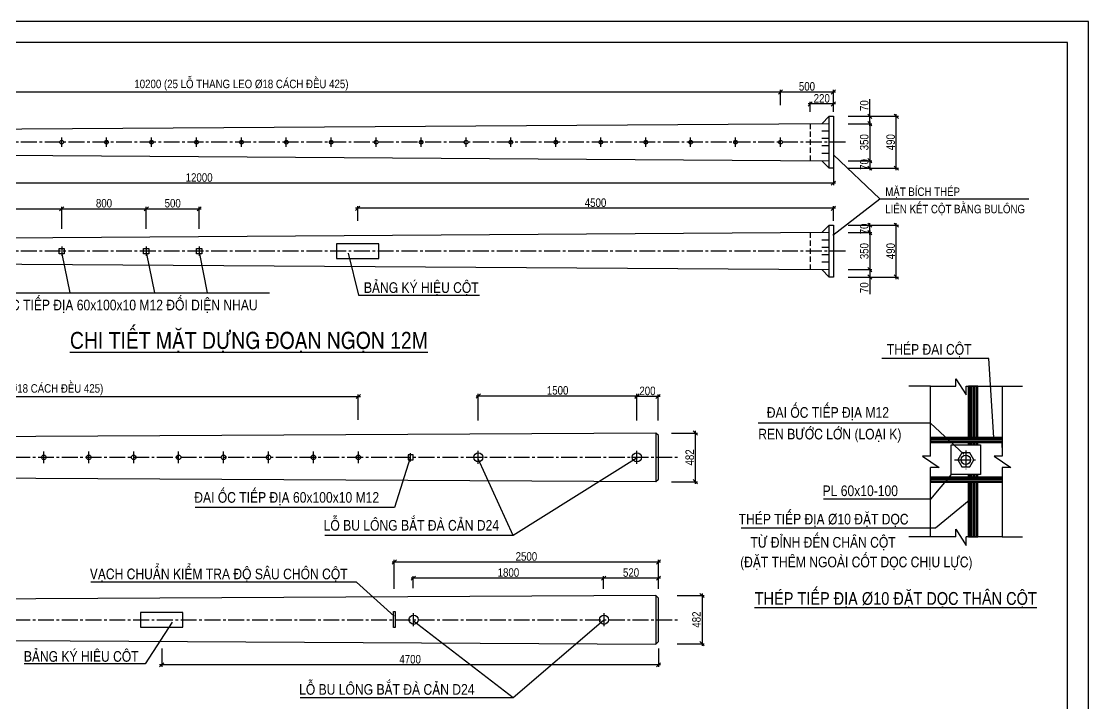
# Model space of a CAD drawing. Extents: x -1130 to -720, y 1104 to 1433.
# Drawn here: x -972.8 to -720.4, y 1271.6 to 1432.9 of the extents above; entities that cross this region are included whole.
import ezdxf

# ---------------------------------------------------------------- set-up
doc = ezdxf.new("R2010")
doc.units = 0
doc.header["$LTSCALE"] = 5
doc.header["$MEASUREMENT"] = 0
doc.linetypes.add('CENTER2', pattern=[1.125, 0.75, -0.125, 0.125, -0.125])
doc.linetypes.add('HIDDEN', pattern=[0.375, 0.25, -0.125])
doc.layers.get('0').update_dxf_attribs({"linetype": 'CONTINUOUS'})
doc.layers.get('DEFPOINTS').update_dxf_attribs({"linetype": 'CONTINUOUS'})
for name, color, linetype in [('LAYER10A', 4, 'CONTINUOUS'), ('LAYER2', 7, 'CONTINUOUS'), ('LAYER40', 1, 'CONTINUOUS')]:
    doc.layers.add(name, color=color, linetype=linetype)
doc.styles.add('STYLE3', font='VHELVCN_0.TTF', dxfattribs={"height": 2})
doc.dimstyles.new('TL50', dxfattribs={"dimtxt": 2, "dimasz": 1, "dimexe": 0.5, "dimexo": 1, "dimgap": 0.3, "dimtad": 1, "dimdec": 0, "dimlfac": 40, "dimzin": 0, "dimdsep": 46, "dimtxsty": 'STYLE3', "dimblk1": 'OBLIQUE', "dimblk2": 'OBLIQUE', "dimsah": 1, "dimcen": 0, "dimdle": 0.5, "dimclrd": 6, "dimclre": 6, "dimadec": 0, "dimazin": 0, "dimtfac": 1, "dimtdec": 4, "dimtofl": 0, "dimtmove": 0, "dimatfit": 3, "dimldrblk": 'OBLIQUE', "dimfxl": 1, "dimtolj": 1, "dimtzin": 0, "dimarcsym": 0})
pattern_1 = [(90, (-1082.31785, 1092.22923), (-0.35, 8e-17), [])]

# ---------------------------------------------------------------- blocks, each defined once
blk = doc.blocks.new('_OBLIQUE')
at = {"color": 0, "linetype": 'ByBlock'}
blk.add_line((-0.5, -0.5), (0.5, 0.5), dxfattribs=at)
blk = doc.blocks.new('*D35')
at = {"layer": 'DEFPOINTS', "color": 0}
for p in [(-1048.26, 1416.2), (-1048.26, 1412.07), (-793.26, 1412.07)]:
    blk.add_point(p, dxfattribs=at)
at = {"layer": 'LAYER10A', "color": 6, "lineweight": -2}
for p, q in [((-792.76, 1416.2), (-1048.76, 1416.2)), ((-1048.26, 1413.07), (-1048.26, 1416.7)), ((-793.26, 1413.07), (-793.26, 1416.7))]:
    blk.add_line(p, q, dxfattribs=at)
at = {"layer": 'LAYER10A', "color": 6, "lineweight": -2, "rotation": 180}
blk.add_blockref('_OBLIQUE', (-1048.26, 1416.2), dxfattribs=at)
at = {"layer": 'LAYER10A', "color": 6, "lineweight": -2}
blk.add_blockref('_OBLIQUE', (-793.26, 1416.2), dxfattribs=at)
at = {"layer": 'LAYER10A', "color": 0, "insert": (-920.76, 1417.81), "char_height": 2, "attachment_point": 5, "style": 'STYLE3'}
blk.add_mtext('\\A1;10200 (25 LOÃ THANG LEO þ18 CAÙCH ÑEÀU 425)', dxfattribs=at)
blk = doc.blocks.new('*D42')
at = {"layer": 'DEFPOINTS', "color": 0}
for p in [(-893.26, 1388.7), (-893.26, 1384.7), (-780.76, 1384.7)]:
    blk.add_point(p, dxfattribs=at)
at = {"layer": 'LAYER10A', "color": 6, "lineweight": -2}
for p, q in [((-780.26, 1388.7), (-893.76, 1388.7)), ((-893.26, 1385.7), (-893.26, 1389.2)), ((-780.76, 1385.7), (-780.76, 1389.2))]:
    blk.add_line(p, q, dxfattribs=at)
at = {"layer": 'LAYER10A', "color": 6, "lineweight": -2, "rotation": 180}
blk.add_blockref('_OBLIQUE', (-893.26, 1388.7), dxfattribs=at)
at = {"layer": 'LAYER10A', "color": 6, "lineweight": -2}
blk.add_blockref('_OBLIQUE', (-780.76, 1388.7), dxfattribs=at)
at = {"layer": 'LAYER10A', "color": 0, "insert": (-837.01, 1390.02), "char_height": 2, "attachment_point": 5, "style": 'STYLE3'}
blk.add_mtext('\\A1;4500', dxfattribs=at)
blk = doc.blocks.new('*D43')
at = {"layer": 'DEFPOINTS', "color": 0}
for p in [(-793.26, 1416.2), (-793.26, 1412.2), (-780.76, 1412.2)]:
    blk.add_point(p, dxfattribs=at)
at = {"layer": 'LAYER10A', "color": 6, "lineweight": -2}
for p, q in [((-780.26, 1416.2), (-793.76, 1416.2)), ((-793.26, 1413.2), (-793.26, 1416.7)), ((-780.76, 1413.2), (-780.76, 1416.7))]:
    blk.add_line(p, q, dxfattribs=at)
at = {"layer": 'LAYER10A', "color": 6, "lineweight": -2, "rotation": 180}
blk.add_blockref('_OBLIQUE', (-793.26, 1416.2), dxfattribs=at)
at = {"layer": 'LAYER10A', "color": 6, "lineweight": -2}
blk.add_blockref('_OBLIQUE', (-780.76, 1416.2), dxfattribs=at)
at = {"layer": 'LAYER10A', "color": 0, "insert": (-787.01, 1417.52), "char_height": 2, "attachment_point": 5, "style": 'STYLE3'}
blk.add_mtext('\\A1;500', dxfattribs=at)
blk = doc.blocks.new('*D44')
at = {"layer": 'DEFPOINTS', "color": 0}
for p in [(-963.26, 1388.57), (-1018.26, 1382.82), (-963.26, 1382.82)]:
    blk.add_point(p, dxfattribs=at)
at = {"layer": 'LAYER10A', "color": 6, "lineweight": -2}
for p, q in [((-1018.76, 1388.57), (-962.76, 1388.57)), ((-1018.26, 1383.82), (-1018.26, 1389.07)), ((-963.26, 1383.82), (-963.26, 1389.07))]:
    blk.add_line(p, q, dxfattribs=at)
at = {"layer": 'LAYER10A', "color": 6, "lineweight": -2, "rotation": 180}
blk.add_blockref('_OBLIQUE', (-1018.26, 1388.57), dxfattribs=at)
at = {"layer": 'LAYER10A', "color": 6, "lineweight": -2}
blk.add_blockref('_OBLIQUE', (-963.26, 1388.57), dxfattribs=at)
at = {"layer": 'LAYER10A', "color": 0, "insert": (-990.76, 1389.89), "char_height": 2, "attachment_point": 5, "style": 'STYLE3'}
blk.add_mtext('\\A1;2200', dxfattribs=at)
blk = doc.blocks.new('*D45')
at = {"layer": 'DEFPOINTS', "color": 0}
for p in [(-930.76, 1388.57), (-943.26, 1382.82), (-930.76, 1382.82)]:
    blk.add_point(p, dxfattribs=at)
at = {"layer": 'LAYER10A', "color": 6, "lineweight": -2}
for p, q in [((-943.76, 1388.57), (-930.26, 1388.57)), ((-943.26, 1383.82), (-943.26, 1389.07)), ((-930.76, 1383.82), (-930.76, 1389.07))]:
    blk.add_line(p, q, dxfattribs=at)
at = {"layer": 'LAYER10A', "color": 6, "lineweight": -2, "rotation": 180}
blk.add_blockref('_OBLIQUE', (-943.26, 1388.57), dxfattribs=at)
at = {"layer": 'LAYER10A', "color": 6, "lineweight": -2}
blk.add_blockref('_OBLIQUE', (-930.76, 1388.57), dxfattribs=at)
at = {"layer": 'LAYER10A', "color": 0, "insert": (-937.01, 1389.89), "char_height": 2, "attachment_point": 5, "style": 'STYLE3'}
blk.add_mtext('\\A1;500', dxfattribs=at)
blk = doc.blocks.new('*D46')
at = {"layer": 'DEFPOINTS', "color": 0}
for p in [(-943.26, 1388.57), (-963.26, 1382.82), (-943.26, 1382.82)]:
    blk.add_point(p, dxfattribs=at)
at = {"layer": 'LAYER10A', "color": 6, "lineweight": -2}
for p, q in [((-963.76, 1388.57), (-942.76, 1388.57)), ((-963.26, 1383.82), (-963.26, 1389.07)), ((-943.26, 1383.82), (-943.26, 1389.07))]:
    blk.add_line(p, q, dxfattribs=at)
at = {"layer": 'LAYER10A', "color": 6, "lineweight": -2, "rotation": 180}
blk.add_blockref('_OBLIQUE', (-963.26, 1388.57), dxfattribs=at)
at = {"layer": 'LAYER10A', "color": 6, "lineweight": -2}
blk.add_blockref('_OBLIQUE', (-943.26, 1388.57), dxfattribs=at)
at = {"layer": 'LAYER10A', "color": 0, "insert": (-953.26, 1389.89), "char_height": 2, "attachment_point": 5, "style": 'STYLE3'}
blk.add_mtext('\\A1;800', dxfattribs=at)
blk = doc.blocks.new('*D47')
at = {"layer": 'DEFPOINTS', "color": 0}
for p in [(-778.26, 1399.95), (-778.26, 1398.2), (-772.14, 1398.2)]:
    blk.add_point(p, dxfattribs=at)
at = {"layer": 'LAYER10A', "color": 6, "lineweight": -2}
for p, q in [((-777.26, 1399.95), (-771.64, 1399.95)), ((-772.14, 1400.45), (-772.14, 1397.7)), ((-777.26, 1398.2), (-771.64, 1398.2))]:
    blk.add_line(p, q, dxfattribs=at)
for p, rotation in [((-772.14, 1399.95), 90), ((-772.14, 1398.2), 270)]:
    blk.add_blockref('_OBLIQUE', p, dxfattribs=dict(at, rotation=rotation))
at = {"layer": 'LAYER10A', "color": 0, "insert": (-773.46, 1399.07), "char_height": 2, "attachment_point": 5, "rotation": 90, "style": 'STYLE3'}
blk.add_mtext('\\A1;70', dxfattribs=at)
blk = doc.blocks.new('*D48')
at = {"layer": 'DEFPOINTS', "color": 0}
for p in [(-772.89, 1384.7), (-765.89, 1384.7), (-772.89, 1372.45)]:
    blk.add_point(p, dxfattribs=at)
at = {"layer": 'LAYER10A', "color": 6, "lineweight": -2}
for p, q in [((-771.89, 1384.7), (-765.39, 1384.7)), ((-765.89, 1371.95), (-765.89, 1385.2)), ((-771.89, 1372.45), (-765.39, 1372.45))]:
    blk.add_line(p, q, dxfattribs=at)
for p, rotation in [((-765.89, 1384.7), 90), ((-765.89, 1372.45), 270)]:
    blk.add_blockref('_OBLIQUE', p, dxfattribs=dict(at, rotation=rotation))
at = {"layer": 'LAYER10A', "color": 0, "insert": (-767.21, 1378.57), "char_height": 2, "attachment_point": 5, "rotation": 90, "style": 'STYLE3'}
blk.add_mtext('\\A1;490', dxfattribs=at)
blk = doc.blocks.new('*D49')
at = {"layer": 'DEFPOINTS', "color": 0}
for p in [(-778.26, 1374.2), (-778.26, 1372.45), (-772.14, 1372.45)]:
    blk.add_point(p, dxfattribs=at)
at = {"layer": 'LAYER10A', "color": 6, "lineweight": -2}
for p, q in [((-777.26, 1374.2), (-771.64, 1374.2)), ((-772.14, 1374.7), (-772.14, 1372.45)), ((-777.26, 1372.45), (-771.64, 1372.45)), ((-772.14, 1372.45), (-772.14, 1368.4))]:
    blk.add_line(p, q, dxfattribs=at)
for p, rotation in [((-772.14, 1374.2), 90), ((-772.14, 1372.45), 270)]:
    blk.add_blockref('_OBLIQUE', p, dxfattribs=dict(at, rotation=rotation))
at = {"layer": 'LAYER10A', "color": 0, "insert": (-773.46, 1369.92), "char_height": 2, "attachment_point": 5, "rotation": 90, "style": 'STYLE3'}
blk.add_mtext('\\A1;70', dxfattribs=at)
blk = doc.blocks.new('*D50')
at = {"layer": 'DEFPOINTS', "color": 0}
for p in [(-778.26, 1384.7), (-772.14, 1384.7), (-778.26, 1382.95)]:
    blk.add_point(p, dxfattribs=at)
at = {"layer": 'LAYER10A', "color": 6, "lineweight": -2}
for p, q in [((-777.26, 1384.7), (-771.64, 1384.7)), ((-772.14, 1382.45), (-772.14, 1385.2)), ((-777.26, 1382.95), (-771.64, 1382.95))]:
    blk.add_line(p, q, dxfattribs=at)
for p, rotation in [((-772.14, 1384.7), 90), ((-772.14, 1382.95), 270)]:
    blk.add_blockref('_OBLIQUE', p, dxfattribs=dict(at, rotation=rotation))
at = {"layer": 'LAYER10A', "color": 0, "insert": (-773.46, 1383.82), "char_height": 2, "attachment_point": 5, "rotation": 90, "style": 'STYLE3'}
blk.add_mtext('\\A1;70', dxfattribs=at)
blk = doc.blocks.new('*D51')
at = {"layer": 'DEFPOINTS', "color": 0}
for p in [(-778.26, 1382.95), (-778.26, 1374.2), (-772.14, 1374.2)]:
    blk.add_point(p, dxfattribs=at)
at = {"layer": 'LAYER10A', "color": 6, "lineweight": -2}
for p, q in [((-772.14, 1383.45), (-772.14, 1373.7)), ((-777.26, 1382.95), (-771.64, 1382.95)), ((-777.26, 1374.2), (-771.64, 1374.2))]:
    blk.add_line(p, q, dxfattribs=at)
for p, rotation in [((-772.14, 1382.95), 90), ((-772.14, 1374.2), 270)]:
    blk.add_blockref('_OBLIQUE', p, dxfattribs=dict(at, rotation=rotation))
at = {"layer": 'LAYER10A', "color": 0, "insert": (-773.46, 1378.57), "char_height": 2, "attachment_point": 5, "rotation": 90, "style": 'STYLE3'}
blk.add_mtext('\\A1;350', dxfattribs=at)
blk = doc.blocks.new('*D52')
at = {"layer": 'DEFPOINTS', "color": 0}
for p in [(-772.89, 1410.45), (-765.89, 1410.45), (-772.89, 1398.2)]:
    blk.add_point(p, dxfattribs=at)
at = {"layer": 'LAYER10A', "color": 6, "lineweight": -2}
for p, q in [((-771.89, 1410.45), (-765.39, 1410.45)), ((-765.89, 1397.7), (-765.89, 1410.95)), ((-771.89, 1398.2), (-765.39, 1398.2))]:
    blk.add_line(p, q, dxfattribs=at)
for p, rotation in [((-765.89, 1410.45), 90), ((-765.89, 1398.2), 270)]:
    blk.add_blockref('_OBLIQUE', p, dxfattribs=dict(at, rotation=rotation))
at = {"layer": 'LAYER10A', "color": 0, "insert": (-767.21, 1404.32), "char_height": 2, "attachment_point": 5, "rotation": 90, "style": 'STYLE3'}
blk.add_mtext('\\A1;490', dxfattribs=at)
blk = doc.blocks.new('*D53')
at = {"layer": 'DEFPOINTS', "color": 0}
for p in [(-778.26, 1410.45), (-778.26, 1408.7), (-772.14, 1410.45)]:
    blk.add_point(p, dxfattribs=at)
at = {"layer": 'LAYER10A', "color": 6, "lineweight": -2}
for p, q in [((-772.14, 1410.45), (-772.14, 1414.5)), ((-777.26, 1410.45), (-771.64, 1410.45)), ((-777.26, 1408.7), (-771.64, 1408.7)), ((-772.14, 1408.2), (-772.14, 1410.45))]:
    blk.add_line(p, q, dxfattribs=at)
for p, rotation in [((-772.14, 1410.45), 90), ((-772.14, 1408.7), 270)]:
    blk.add_blockref('_OBLIQUE', p, dxfattribs=dict(at, rotation=rotation))
at = {"layer": 'LAYER10A', "color": 0, "insert": (-773.46, 1412.97), "char_height": 2, "attachment_point": 5, "rotation": 90, "style": 'STYLE3'}
blk.add_mtext('\\A1;70', dxfattribs=at)
blk = doc.blocks.new('*D54')
at = {"layer": 'DEFPOINTS', "color": 0}
for p in [(-778.26, 1408.7), (-778.26, 1399.95), (-772.14, 1399.95)]:
    blk.add_point(p, dxfattribs=at)
at = {"layer": 'LAYER10A', "color": 6, "lineweight": -2}
for p, q in [((-777.26, 1408.7), (-771.64, 1408.7)), ((-772.14, 1409.2), (-772.14, 1399.45)), ((-777.26, 1399.95), (-771.64, 1399.95))]:
    blk.add_line(p, q, dxfattribs=at)
for p, rotation in [((-772.14, 1408.7), 90), ((-772.14, 1399.95), 270)]:
    blk.add_blockref('_OBLIQUE', p, dxfattribs=dict(at, rotation=rotation))
at = {"layer": 'LAYER10A', "color": 0, "insert": (-773.46, 1404.32), "char_height": 2, "attachment_point": 5, "rotation": 90, "style": 'STYLE3'}
blk.add_mtext('\\A1;350', dxfattribs=at)
blk = doc.blocks.new('*D55')
at = {"layer": 'DEFPOINTS', "color": 0}
for p in [(-786.26, 1413.37), (-786.26, 1410.5), (-780.76, 1410.5)]:
    blk.add_point(p, dxfattribs=at)
at = {"layer": 'LAYER10A', "color": 6, "lineweight": -2}
for p, q in [((-786.26, 1411.5), (-786.26, 1413.87)), ((-780.76, 1411.5), (-780.76, 1413.87)), ((-780.26, 1413.37), (-786.76, 1413.37))]:
    blk.add_line(p, q, dxfattribs=at)
at = {"layer": 'LAYER10A', "color": 6, "lineweight": -2, "rotation": 180}
blk.add_blockref('_OBLIQUE', (-786.26, 1413.37), dxfattribs=at)
at = {"layer": 'LAYER10A', "color": 6, "lineweight": -2}
blk.add_blockref('_OBLIQUE', (-780.76, 1413.37), dxfattribs=at)
at = {"layer": 'LAYER10A', "color": 0, "insert": (-783.51, 1414.69), "char_height": 2, "attachment_point": 5, "style": 'STYLE3'}
blk.add_mtext('\\A1;220', dxfattribs=at)
blk = doc.blocks.new('*D56')
at = {"layer": 'DEFPOINTS', "color": 0}
for p in [(-1080.76, 1400.05), (-780.76, 1400.05), (-1080.76, 1394.65)]:
    blk.add_point(p, dxfattribs=at)
at = {"layer": 'LAYER10A', "color": 6, "lineweight": -2}
for p, q in [((-1080.76, 1399.05), (-1080.76, 1394.15)), ((-780.76, 1399.05), (-780.76, 1394.15)), ((-780.26, 1394.65), (-1081.26, 1394.65))]:
    blk.add_line(p, q, dxfattribs=at)
at = {"layer": 'LAYER10A', "color": 6, "lineweight": -2, "rotation": 180}
blk.add_blockref('_OBLIQUE', (-1080.76, 1394.65), dxfattribs=at)
at = {"layer": 'LAYER10A', "color": 6, "lineweight": -2}
blk.add_blockref('_OBLIQUE', (-780.76, 1394.65), dxfattribs=at)
at = {"layer": 'LAYER10A', "color": 0, "insert": (-930.76, 1395.97), "char_height": 2, "attachment_point": 5, "style": 'STYLE3'}
blk.add_mtext('\\A1;12000', dxfattribs=at)
blk = doc.blocks.new('*D15')
at = {"layer": 'DEFPOINTS', "color": 0}
for p in [(-893.11, 1344.19), (-1063.11, 1337.69), (-893.11, 1337.69)]:
    blk.add_point(p, dxfattribs=at)
at = {"layer": 'LAYER10A', "color": 6, "lineweight": -2}
for p, q in [((-1063.61, 1344.19), (-892.61, 1344.19)), ((-1063.11, 1338.69), (-1063.11, 1344.69)), ((-893.11, 1338.69), (-893.11, 1344.69))]:
    blk.add_line(p, q, dxfattribs=at)
at = {"layer": 'LAYER10A', "color": 6, "lineweight": -2, "rotation": 180}
blk.add_blockref('_OBLIQUE', (-1063.11, 1344.19), dxfattribs=at)
at = {"layer": 'LAYER10A', "color": 6, "lineweight": -2}
blk.add_blockref('_OBLIQUE', (-893.11, 1344.19), dxfattribs=at)
at = {"layer": 'LAYER10A', "color": 0, "insert": (-978.11, 1345.8), "char_height": 2, "attachment_point": 5, "style": 'STYLE3'}
blk.add_mtext('\\A1;6800 (16 LOÃ THANG LEO þ18 CAÙCH ÑEÀU 425)', dxfattribs=at)
blk = doc.blocks.new('*D16')
at = {"layer": 'DEFPOINTS', "color": 0}
for p in [(-827.23, 1344.19), (-827.23, 1337.56), (-822.23, 1337.56)]:
    blk.add_point(p, dxfattribs=at)
at = {"layer": 'LAYER10A', "color": 6, "lineweight": -2}
for p, q in [((-821.73, 1344.19), (-827.73, 1344.19)), ((-827.23, 1338.56), (-827.23, 1344.69)), ((-822.23, 1338.56), (-822.23, 1344.69))]:
    blk.add_line(p, q, dxfattribs=at)
at = {"layer": 'LAYER10A', "color": 6, "lineweight": -2, "rotation": 180}
blk.add_blockref('_OBLIQUE', (-827.23, 1344.19), dxfattribs=at)
at = {"layer": 'LAYER10A', "color": 6, "lineweight": -2}
blk.add_blockref('_OBLIQUE', (-822.23, 1344.19), dxfattribs=at)
at = {"layer": 'LAYER10A', "color": 0, "insert": (-824.73, 1345.51), "char_height": 2, "attachment_point": 5, "style": 'STYLE3'}
blk.add_mtext('\\A1;200', dxfattribs=at)
blk = doc.blocks.new('*D17')
at = {"layer": 'DEFPOINTS', "color": 0}
for p in [(-864.73, 1344.31), (-864.73, 1337.56), (-827.23, 1337.56)]:
    blk.add_point(p, dxfattribs=at)
at = {"layer": 'LAYER10A', "color": 6, "lineweight": -2}
for p, q in [((-826.73, 1344.31), (-865.23, 1344.31)), ((-864.73, 1338.56), (-864.73, 1344.81)), ((-827.23, 1338.56), (-827.23, 1344.81))]:
    blk.add_line(p, q, dxfattribs=at)
at = {"layer": 'LAYER10A', "color": 6, "lineweight": -2, "rotation": 180}
blk.add_blockref('_OBLIQUE', (-864.73, 1344.31), dxfattribs=at)
at = {"layer": 'LAYER10A', "color": 6, "lineweight": -2}
blk.add_blockref('_OBLIQUE', (-827.23, 1344.31), dxfattribs=at)
at = {"layer": 'LAYER10A', "color": 0, "insert": (-845.98, 1345.63), "char_height": 2, "attachment_point": 5, "style": 'STYLE3'}
blk.add_mtext('\\A1;1500', dxfattribs=at)
blk = doc.blocks.new('*D24')
at = {"layer": 'DEFPOINTS', "color": 0}
for p in [(-835.11, 1301.24), (-835.11, 1297.74), (-822.11, 1297.74)]:
    blk.add_point(p, dxfattribs=at)
at = {"layer": 'LAYER10A', "color": 6, "lineweight": -2}
for p, q in [((-821.61, 1301.24), (-835.61, 1301.24)), ((-835.11, 1298.74), (-835.11, 1301.74)), ((-822.11, 1298.74), (-822.11, 1301.74))]:
    blk.add_line(p, q, dxfattribs=at)
at = {"layer": 'LAYER10A', "color": 6, "lineweight": -2, "rotation": 180}
blk.add_blockref('_OBLIQUE', (-835.11, 1301.24), dxfattribs=at)
at = {"layer": 'LAYER10A', "color": 6, "lineweight": -2}
blk.add_blockref('_OBLIQUE', (-822.11, 1301.24), dxfattribs=at)
at = {"layer": 'LAYER10A', "color": 0, "insert": (-828.61, 1302.56), "char_height": 2, "attachment_point": 5, "style": 'STYLE3'}
blk.add_mtext('\\A1;520', dxfattribs=at)
blk = doc.blocks.new('*D25')
at = {"layer": 'DEFPOINTS', "color": 0}
for p in [(-880.11, 1301.24), (-880.11, 1297.84), (-835.11, 1297.84)]:
    blk.add_point(p, dxfattribs=at)
at = {"layer": 'LAYER10A', "color": 6, "lineweight": -2}
for p, q in [((-834.61, 1301.24), (-880.61, 1301.24)), ((-880.11, 1298.84), (-880.11, 1301.74)), ((-835.11, 1298.84), (-835.11, 1301.74))]:
    blk.add_line(p, q, dxfattribs=at)
at = {"layer": 'LAYER10A', "color": 6, "lineweight": -2, "rotation": 180}
blk.add_blockref('_OBLIQUE', (-880.11, 1301.24), dxfattribs=at)
at = {"layer": 'LAYER10A', "color": 6, "lineweight": -2}
blk.add_blockref('_OBLIQUE', (-835.11, 1301.24), dxfattribs=at)
at = {"layer": 'LAYER10A', "color": 0, "insert": (-857.61, 1302.56), "char_height": 2, "attachment_point": 5, "style": 'STYLE3'}
blk.add_mtext('\\A1;1800', dxfattribs=at)
blk = doc.blocks.new('*D26')
at = {"layer": 'DEFPOINTS', "color": 0}
for p in [(-884.61, 1305.04), (-884.61, 1297.74), (-822.11, 1297.74)]:
    blk.add_point(p, dxfattribs=at)
at = {"layer": 'LAYER10A', "color": 6, "lineweight": -2}
for p, q in [((-821.61, 1305.04), (-885.11, 1305.04)), ((-884.61, 1298.74), (-884.61, 1305.54)), ((-822.11, 1298.74), (-822.11, 1305.54))]:
    blk.add_line(p, q, dxfattribs=at)
at = {"layer": 'LAYER10A', "color": 6, "lineweight": -2, "rotation": 180}
blk.add_blockref('_OBLIQUE', (-884.61, 1305.04), dxfattribs=at)
at = {"layer": 'LAYER10A', "color": 6, "lineweight": -2}
blk.add_blockref('_OBLIQUE', (-822.11, 1305.04), dxfattribs=at)
at = {"layer": 'LAYER10A', "color": 0, "insert": (-853.36, 1306.36), "char_height": 2, "attachment_point": 5, "style": 'STYLE3'}
blk.add_mtext('\\A1;2500', dxfattribs=at)
blk = doc.blocks.new('*D27')
at = {"layer": 'DEFPOINTS', "color": 0}
for p in [(-939.61, 1285.64), (-822.11, 1285.64), (-939.61, 1280.74)]:
    blk.add_point(p, dxfattribs=at)
at = {"layer": 'LAYER10A', "color": 6, "lineweight": -2}
for p, q in [((-939.61, 1284.64), (-939.61, 1280.24)), ((-822.11, 1284.64), (-822.11, 1280.24)), ((-821.61, 1280.74), (-940.11, 1280.74))]:
    blk.add_line(p, q, dxfattribs=at)
at = {"layer": 'LAYER10A', "color": 6, "lineweight": -2, "rotation": 180}
blk.add_blockref('_OBLIQUE', (-939.61, 1280.74), dxfattribs=at)
at = {"layer": 'LAYER10A', "color": 6, "lineweight": -2}
blk.add_blockref('_OBLIQUE', (-822.11, 1280.74), dxfattribs=at)
at = {"layer": 'LAYER10A', "color": 0, "insert": (-880.86, 1282.06), "char_height": 2, "attachment_point": 5, "style": 'STYLE3'}
blk.add_mtext('\\A1;4700', dxfattribs=at)
blk = doc.blocks.new('*D28')
at = {"layer": 'DEFPOINTS', "color": 0}
for p in [(-820.01, 1335.54), (-820.01, 1324.04), (-813.41, 1324.04)]:
    blk.add_point(p, dxfattribs=at)
at = {"layer": 'LAYER40', "color": 6, "lineweight": -2}
for p, q in [((-819.01, 1335.54), (-812.91, 1335.54)), ((-813.41, 1336.04), (-813.41, 1323.54)), ((-819.01, 1324.04), (-812.91, 1324.04))]:
    blk.add_line(p, q, dxfattribs=at)
for p, rotation in [((-813.41, 1335.54), 90), ((-813.41, 1324.04), 270)]:
    blk.add_blockref('_OBLIQUE', p, dxfattribs=dict(at, rotation=rotation))
at = {"layer": 'LAYER40', "color": 0, "insert": (-814.73, 1329.79), "char_height": 2, "attachment_point": 5, "rotation": 90, "style": 'STYLE3'}
blk.add_mtext('\\A1;482', dxfattribs=at)
blk = doc.blocks.new('*D29')
at = {"layer": 'DEFPOINTS', "color": 0}
for p in [(-818.71, 1297.14), (-818.71, 1285.74), (-811.81, 1285.74)]:
    blk.add_point(p, dxfattribs=at)
at = {"layer": 'LAYER40', "color": 6, "lineweight": -2}
for p, q in [((-811.81, 1297.64), (-811.81, 1285.24)), ((-817.71, 1297.14), (-811.31, 1297.14)), ((-817.71, 1285.74), (-811.31, 1285.74))]:
    blk.add_line(p, q, dxfattribs=at)
for p, rotation in [((-811.81, 1297.14), 90), ((-811.81, 1285.74), 270)]:
    blk.add_blockref('_OBLIQUE', p, dxfattribs=dict(at, rotation=rotation))
at = {"layer": 'LAYER40', "color": 0, "insert": (-813.13, 1291.44), "char_height": 2, "attachment_point": 5, "rotation": 90, "style": 'STYLE3'}
blk.add_mtext('\\A1;482', dxfattribs=at)

msp = doc.modelspace()

# ---------------------------------------------------------------- hatches: boundary and pattern name
h = msp.add_hatch()
h.set_pattern_fill('ANSI31', color=256, scale=2.8, angle=45, style=0)
h.set_pattern_definition(pattern_1)
h.paths.add_polyline_path([(-746.602, 1346.624), (-748.842, 1346.624), (-748.842, 1334.466), (-747.722, 1334.466), (-746.602, 1334.466)])
h.paths.add_polyline_path([(-748.842, 1311.023), (-746.602, 1311.023), (-746.602, 1323.972), (-748.842, 1323.972)])
h = msp.add_hatch()
h.set_pattern_fill('ANSI31', color=256, scale=2.8, angle=135, style=0)
h.set_pattern_definition([(180, (-1081.65494, 1092.22923), (-8e-17, -0.35), [])])
h.paths.add_polyline_path([(-740.865, 1334.466), (-747.059, 1334.466), (-751.819, 1334.466), (-752.502, 1334.466), (-751.773, 1333.346), (-745.939, 1333.346), (-740.865, 1333.346)])
h.paths.add_polyline_path([(-752.502, 1334.466), (-757.808, 1334.466), (-757.808, 1333.346), (-751.773, 1333.346)])
h.paths.add_polyline_path([(-740.865, 1325.092), (-747.059, 1325.092), (-751.819, 1325.092), (-757.808, 1325.092), (-757.808, 1323.972), (-745.939, 1323.972), (-740.865, 1323.972)])
h = msp.add_hatch()
h.set_pattern_fill('ANSI31', color=256, scale=2.8, angle=45, style=0)
h.set_pattern_definition(pattern_1)
h.paths.add_polyline_path([(-748.842, 1333.346), (-748.842, 1332.735), (-746.602, 1332.735), (-746.602, 1333.346)])
h.paths.add_polyline_path([(-748.842, 1325.723), (-748.842, 1325.092), (-747.722, 1325.092), (-746.602, 1325.092), (-746.602, 1325.723)])

# ---------------------------------------------------------------- linework, layer by layer
at = {"color": 1}
msp.add_lwpolyline([(-1105.39, 1150.908), (-725.39, 1150.908), (-725.39, 1427.908), (-1105.39, 1427.908)], close=True, dxfattribs=at)
at = {"layer": 'DEFPOINTS', "color": 5}
msp.add_lwpolyline([(-1130.39, 1145.908), (-720.39, 1145.908), (-720.39, 1432.908), (-1130.39, 1432.908)], close=True, dxfattribs=at)
at = {"layer": 'LAYER10A', "linetype": 'HIDDEN'}
for p, q in [((-786.264, 1408.697), (-786.264, 1399.947)), ((-786.264, 1382.947), (-786.264, 1374.197))]:
    msp.add_line(p, q, dxfattribs=at)
at = {"layer": 'LAYER10A'}
for p, q in [((-781.764, 1410.447), (-783.514, 1408.697)), ((-781.764, 1406.947), (-783.514, 1406.947)), ((-963.264, 1403.197), (-963.264, 1405.447)), ((-952.639, 1403.197), (-952.639, 1405.447)), ((-942.014, 1403.197), (-942.014, 1405.447)), ((-931.389, 1403.197), (-931.389, 1405.447)), ((-920.764, 1403.197), (-920.764, 1405.447)), ((-910.139, 1403.197), (-910.139, 1405.447)), ((-899.514, 1403.197), (-899.514, 1405.447)), ((-888.889, 1403.197), (-888.889, 1405.447)), ((-878.264, 1403.197), (-878.264, 1405.447)), ((-867.639, 1403.197), (-867.639, 1405.447)), ((-857.014, 1403.197), (-857.014, 1405.447)), ((-846.389, 1403.197), (-846.389, 1405.447)), ((-835.764, 1403.197), (-835.764, 1405.447)), ((-825.139, 1403.197), (-825.139, 1405.447)), ((-814.514, 1403.197), (-814.514, 1405.447)), ((-803.889, 1403.197), (-803.889, 1405.447)), ((-793.264, 1403.197), (-793.264, 1405.447)), ((-781.764, 1405.197), (-783.514, 1405.197)), ((-781.764, 1403.447), (-783.514, 1403.447)), ((-781.764, 1401.697), (-783.514, 1401.697)), ((-781.764, 1398.197), (-783.514, 1399.947)), ((-781.764, 1384.697), (-783.514, 1382.947)), ((-781.764, 1381.197), (-783.514, 1381.197)), ((-963.264, 1379.697), (-963.264, 1377.447)), ((-943.264, 1379.697), (-943.264, 1377.447)), ((-930.764, 1379.697), (-930.764, 1377.447)), ((-781.764, 1379.447), (-783.514, 1379.447)), ((-961.264, 1368.697), (-963.114, 1377.947)), ((-941.264, 1368.697), (-943.114, 1377.947)), ((-928.764, 1368.697), (-930.614, 1377.947)), ((-781.764, 1377.697), (-783.514, 1377.697)), ((-781.764, 1375.947), (-783.514, 1375.947)), ((-781.764, 1372.447), (-783.514, 1374.197)), ((-757.808, 1346.624), (-762.886, 1346.624)), ((-740.865, 1346.624), (-736.035, 1346.624)), ((-822.733, 1335.557), (-822.733, 1324.066)), ((-740.865, 1334.466), (-747.059, 1334.466)), ((-745.939, 1333.346), (-740.865, 1333.346)), ((-740.865, 1332.163), (-740.865, 1333.283)), ((-967.483, 1328.405), (-967.483, 1331.218)), ((-956.858, 1328.405), (-956.858, 1331.218)), ((-946.233, 1328.405), (-946.233, 1331.218)), ((-935.608, 1328.405), (-935.608, 1331.218)), ((-924.983, 1328.405), (-924.983, 1331.218)), ((-914.358, 1328.405), (-914.358, 1331.218)), ((-903.733, 1328.405), (-903.733, 1331.218)), ((-893.108, 1328.405), (-893.108, 1331.218)), ((-880.733, 1328.811), (-880.733, 1330.811)), ((-864.733, 1328.249), (-864.733, 1331.374)), ((-827.233, 1328.249), (-827.233, 1331.374)), ((-856.458, 1311.361), (-864.758, 1329.461)), ((-757.808, 1330.092), (-759.679, 1330.092)), ((-759.679, 1330.092), (-755.719, 1327.411)), ((-740.865, 1330.092), (-742.736, 1330.092)), ((-742.736, 1330.092), (-738.776, 1327.411)), ((-755.719, 1327.411), (-757.808, 1327.411)), ((-738.776, 1327.411), (-740.865, 1327.411)), ((-740.865, 1325.092), (-747.059, 1325.092)), ((-745.939, 1323.972), (-740.865, 1323.972)), ((-757.808, 1311.023), (-762.886, 1311.023)), ((-740.865, 1311.023), (-736.035, 1311.023)), ((-822.733, 1297.157), (-822.733, 1285.666)), ((-880.033, 1289.849), (-880.033, 1292.974)), ((-835.008, 1289.849), (-835.008, 1292.974)), ((-856.458, 1272.961), (-880.058, 1291.061))]:
    msp.add_line(p, q, dxfattribs=at)
at = {"layer": 'LAYER10A', "linetype": 'CENTER2'}
for p, q in [((-749.439, 1331.464), (-749.439, 1326.993)), ((-752.131, 1329.229), (-746.747, 1329.229))]:
    msp.add_line(p, q, dxfattribs=at)
at = {"layer": 'LAYER10A'}
for points in [[(-781.764, 1408.69), (-1080.139, 1406.701), (-1080.764, 1406.072), (-1080.764, 1402.572), (-1080.139, 1401.943), (-781.764, 1399.954)], [(-780.764, 1401.347), (-769.739, 1390.972), (-749.864, 1390.972)], [(-780.864, 1382.347), (-769.739, 1390.972), (-734.566, 1390.972)], [(-781.764, 1382.94), (-1080.139, 1380.951), (-1080.764, 1380.322), (-1080.764, 1376.822), (-1080.139, 1376.193), (-781.764, 1374.204)], [(-1076.965, 1376.172), (-1072.139, 1368.697), (-914.139, 1368.697)], [(-895.514, 1378.072), (-893.039, 1368.197), (-864.414, 1368.197)], [(-751.797, 1346.624), (-751.797, 1348.407), (-749.336, 1344.578), (-749.336, 1346.624)], [(-757.808, 1330.092), (-757.808, 1346.624), (-751.797, 1346.624)], [(-749.336, 1346.624), (-740.865, 1346.624), (-740.865, 1330.092)], [(-746.602, 1334.466), (-746.602, 1346.624), (-748.842, 1346.624), (-748.842, 1334.466)], [(-751.819, 1334.466), (-757.808, 1334.466), (-757.808, 1333.346), (-745.939, 1333.346)], [(-747.059, 1334.466), (-751.819, 1334.466)], [(-748.842, 1333.346), (-748.842, 1332.735)], [(-746.602, 1332.735), (-746.602, 1333.346)], [(-880.858, 1329.661), (-884.564, 1317.961), (-931.658, 1317.961)], [(-827.158, 1329.661), (-856.458, 1311.361), (-901.058, 1311.361)], [(-751.797, 1311.023), (-757.808, 1311.023), (-757.808, 1327.411)], [(-740.865, 1327.411), (-740.865, 1311.023), (-749.336, 1311.023)], [(-748.842, 1325.723), (-748.842, 1325.092)], [(-746.602, 1325.092), (-746.602, 1325.723)], [(-751.819, 1325.092), (-757.808, 1325.092), (-757.808, 1323.972), (-745.939, 1323.972)], [(-747.059, 1325.092), (-751.819, 1325.092)], [(-748.842, 1323.972), (-748.842, 1311.023), (-746.602, 1311.023), (-746.602, 1323.972)], [(-751.797, 1311.023), (-751.797, 1312.806), (-749.336, 1308.977), (-749.336, 1311.023)], [(-884.608, 1292.236), (-893.533, 1300.286), (-956.408, 1300.286)], [(-937.158, 1290.861), (-943.533, 1280.986), (-972.158, 1280.986)], [(-835.158, 1291.261), (-856.458, 1272.961), (-906.858, 1272.961)]]:
    msp.add_lwpolyline(points, dxfattribs=at)
for points in [[(-780.764, 1398.197), (-781.764, 1398.197), (-781.764, 1410.447), (-780.764, 1410.447)], [(-780.764, 1372.447), (-781.764, 1372.447), (-781.764, 1384.697), (-780.764, 1384.697)], [(-963.889, 1379.197), (-962.639, 1379.197), (-962.639, 1377.947), (-963.889, 1377.947)], [(-943.889, 1379.197), (-942.639, 1379.197), (-942.639, 1377.947), (-943.889, 1377.947)], [(-931.389, 1379.197), (-930.139, 1379.197), (-930.139, 1377.947), (-931.389, 1377.947)], [(-898.264, 1376.822), (-888.264, 1376.822), (-888.264, 1380.322), (-898.264, 1380.322)], [(-1072.108, 1325.436), (-822.733, 1324.066), (-822.108, 1324.686), (-822.108, 1334.936), (-822.733, 1335.557), (-1072.108, 1334.186)], [(-881.358, 1329.186), (-880.108, 1329.186), (-880.108, 1330.436), (-881.358, 1330.436)], [(-752.939, 1332.735), (-745.939, 1332.735), (-745.939, 1325.723), (-752.939, 1325.723)], [(-751.327, 1329.223), (-750.378, 1327.591), (-748.49, 1327.597), (-747.552, 1329.235), (-748.501, 1330.867), (-750.389, 1330.861)], [(-1072.108, 1287.036), (-822.733, 1285.666), (-822.108, 1286.286), (-822.108, 1296.536), (-822.733, 1297.157), (-1072.108, 1295.786)], [(-944.608, 1289.611), (-934.608, 1289.611), (-934.608, 1293.111), (-944.608, 1293.111)], [(-884.808, 1293.336), (-884.408, 1293.336), (-884.408, 1289.536), (-884.808, 1289.536)]]:
    msp.add_lwpolyline(points, close=True, dxfattribs=at)
at = {"layer": 'LAYER10A', "color": 6}
for points in [[(-742.787, 1334.466), (-744.031, 1353.181), (-769.306, 1353.181)], [(-749.936, 1330.524), (-757.808, 1337.92), (-798.551, 1337.92)], [(-752.939, 1325.723), (-757.808, 1319.898), (-783.06, 1319.898)], [(-748.68, 1319.587), (-756.602, 1313.037), (-802.54, 1313.037)]]:
    msp.add_lwpolyline(points, dxfattribs=at)
at = {"layer": 'LAYER10A'}
for centre, radius in [((-963.264, 1404.322), 0.438), ((-952.639, 1404.322), 0.438), ((-942.014, 1404.322), 0.438), ((-931.389, 1404.322), 0.438), ((-920.764, 1404.322), 0.438), ((-910.139, 1404.322), 0.438), ((-899.514, 1404.322), 0.438), ((-888.889, 1404.322), 0.438), ((-878.264, 1404.322), 0.438), ((-867.639, 1404.322), 0.438), ((-857.014, 1404.322), 0.438), ((-846.389, 1404.322), 0.438), ((-835.764, 1404.322), 0.438), ((-825.139, 1404.322), 0.438), ((-814.514, 1404.322), 0.438), ((-803.889, 1404.322), 0.438), ((-793.264, 1404.322), 0.438), ((-967.483, 1329.811), 0.547), ((-956.858, 1329.811), 0.547), ((-946.233, 1329.811), 0.547), ((-935.608, 1329.811), 0.547), ((-924.983, 1329.811), 0.547), ((-914.358, 1329.811), 0.547), ((-903.733, 1329.811), 0.547), ((-893.108, 1329.811), 0.547), ((-864.733, 1329.811), 1.094), ((-827.233, 1329.811), 1.094), ((-749.439, 1329.229), 1.12), ((-880.033, 1291.411), 1.094), ((-835.008, 1291.411), 1.094)]:
    msp.add_circle(centre, radius, dxfattribs=at)
at = {"layer": 'LAYER2', "linetype": 'CENTER2'}
for p, q in [((-777.889, 1404.322), (-1082.639, 1404.322)), ((-777.889, 1378.572), (-1082.639, 1378.572)), ((-1075.733, 1329.811), (-817.108, 1329.811)), ((-1075.733, 1291.411), (-817.108, 1291.411))]:
    msp.add_line(p, q, dxfattribs=at)

# ---------------------------------------------------------------- texts
at = {"layer": 'LAYER10A', "style": 'STYLE3'}
for s, height, p in [('MAËT BÍCH THEÙP', 2, (-768.489, 1391.622)), ('LIEÂN KEÁT COÄT BAÈNG BULOÂNG', 2, (-768.489, 1387.522)), ('BAÛNG KYÙ HIEÄU COÄT', 2.5, (-891.789, 1368.697)), ('14 ÑAI OÁC TIEÁP ÑÒA 60x100x10 M12 ÑOÁI DIEÄN NHAU', 2.5, (-987.014, 1364.572)), ('%%UCHI TIEÁT MAËT DÖÏNG ÑOAÏN NGOÏN 12M', 4, (-961.314, 1355.472)), ('THEÙP ÑAI COÄT', 2.5, (-768.118, 1354.091)), ('ÑAI OÁC TIEÁP ÑÒA M12', 2.5, (-796.511, 1339.174)), ('REN BÖÔÙC LÔÙN (LOAÏI K)', 2.5, (-798.535, 1334.061)), ('ÑAI OÁC TIEÁP ÑÒA 60x100x10 M12', 2.5, (-931.908, 1319.086)), ('PL 60x10-100', 2.5, (-783.314, 1320.653)), ('LOÃ BU LOÂNG BAÉT ÑAØ CAÛN D24', 2.5, (-901.308, 1312.486)), ('THEÙP TIEÁP ÑÒA þ10 ÑAËT DOÏC', 2.5, (-803.162, 1313.947)), ('TÖØ ÑÆNH ÑEÁN CHAÂN COÄT', 2.5, (-800.363, 1308.465)), ('(ÑAËT THEÂM NGOAØI COÁT DOÏC CHÒU LÖÏC)', 2.5, (-802.82, 1303.811)), ('VAÏCH CHUAÅN KIEÅM TRA ÑOÄ SAÂU CHOÂN COÄT', 2.5, (-956.616, 1300.986)), ('%%UTHEÙP TIEÁP ÑÒA þ10 ÑAËT DOÏC THAÂN COÄT', 3, (-799.377, 1294.932)), ('BAÛNG KYÙ HIEÄU COÄT', 2.5, (-972.216, 1281.486)), ('LOÃ BU LOÂNG BAÉT ÑAØ CAÛN D24', 2.5, (-907.108, 1273.686))]:
    msp.add_text(s, height=height, dxfattribs=at).set_placement(p)

# ---------------------------------------------------------------- dimensions: what is measured, and where the dimension line sits
at = {"layer": 'LAYER10A'}
for base, p1, p2, text, picture, middle in [((-1048.264, 1416.197), (-793.264, 1412.072), (-1048.264, 1412.072), '<> (25 LOÃ THANG LEO þ18 CAÙCH ÑEÀU 425)', '*D35', (-920.764, 1417.806)), ((-893.108, 1344.186), (-1063.108, 1337.686), (-893.108, 1337.686), '<> (16 LOÃ THANG LEO þ18 CAÙCH ÑEÀU 425)', '*D15', (-978.108, 1345.796))]:
    dim = msp.add_linear_dim(base=base, p1=p1, p2=p2, text=text, dimstyle='TL50', dxfattribs=at)
    dim.commit()
    dim.dimension.update_dxf_attribs({"geometry": picture, "text_midpoint": middle})
for base, p1, p2, picture, middle in [((-793.264, 1416.197), (-780.764, 1412.197), (-793.264, 1412.197), '*D43', (-787.014, 1417.518)), ((-786.264, 1413.372), (-780.764, 1410.497), (-786.264, 1410.497), '*D55', (-783.514, 1414.693)), ((-1080.764, 1394.647), (-780.764, 1400.047), (-1080.764, 1400.047), '*D56', (-930.764, 1395.968)), ((-963.264, 1388.572), (-1018.264, 1382.822), (-963.264, 1382.822), '*D44', (-990.764, 1389.893)), ((-943.264, 1388.572), (-963.264, 1382.822), (-943.264, 1382.822), '*D46', (-953.264, 1389.893)), ((-930.764, 1388.572), (-943.264, 1382.822), (-930.764, 1382.822), '*D45', (-937.014, 1389.893)), ((-893.264, 1388.697), (-780.764, 1384.697), (-893.264, 1384.697), '*D42', (-837.014, 1390.018)), ((-864.733, 1344.311), (-827.233, 1337.561), (-864.733, 1337.561), '*D17', (-845.983, 1345.633)), ((-827.233, 1344.186), (-822.233, 1337.561), (-827.233, 1337.561), '*D16', (-824.733, 1345.508)), ((-884.608, 1305.036), (-822.108, 1297.736), (-884.608, 1297.736), '*D26', (-853.358, 1306.358)), ((-880.108, 1301.236), (-835.108, 1297.836), (-880.108, 1297.836), '*D25', (-857.608, 1302.558)), ((-835.108, 1301.236), (-822.108, 1297.736), (-835.108, 1297.736), '*D24', (-828.608, 1302.558)), ((-939.608, 1280.736), (-822.108, 1285.636), (-939.608, 1285.636), '*D27', (-880.858, 1282.058))]:
    dim = msp.add_linear_dim(base=base, p1=p1, p2=p2, dimstyle='TL50', dxfattribs=at)
    dim.commit()
    dim.dimension.update_dxf_attribs({"geometry": picture, "text_midpoint": middle})
for base, p1, p2, picture, middle in [((-772.139, 1410.447), (-778.264, 1408.697), (-778.264, 1410.447), '*D53', (-773.461, 1412.971)), ((-772.139, 1399.947), (-778.264, 1408.697), (-778.264, 1399.947), '*D54', (-773.461, 1404.322)), ((-765.889, 1410.447), (-772.889, 1398.197), (-772.889, 1410.447), '*D52', (-767.211, 1404.322)), ((-772.139, 1374.197), (-778.264, 1382.947), (-778.264, 1374.197), '*D51', (-773.461, 1378.572)), ((-765.889, 1384.697), (-772.889, 1372.447), (-772.889, 1384.697), '*D48', (-767.211, 1378.572)), ((-772.139, 1372.447), (-778.264, 1374.197), (-778.264, 1372.447), '*D49', (-773.461, 1369.923))]:
    dim = msp.add_linear_dim(base=base, p1=p1, p2=p2, angle=90, dimstyle='TL50', dxfattribs=at)
    dim.commit()
    dim.dimension.update_dxf_attribs({"geometry": picture, "text_midpoint": middle})
for base, p1, p2, picture, middle in [((-772.139, 1398.197), (-778.264, 1399.947), (-778.264, 1398.197), '*D47', (-772.139, 1399.072)), ((-772.139, 1384.697), (-778.264, 1382.947), (-778.264, 1384.697), '*D50', (-772.139, 1383.822))]:
    dim = msp.add_linear_dim(base=base, p1=p1, p2=p2, angle=90, dimstyle='TL50', dxfattribs=at)
    dim.commit()
    dim.dimension.update_dxf_attribs({"geometry": picture, "text_midpoint": middle, "dimtype": 160})
at = {"layer": 'LAYER40', "color": 3}
for base, p1, p2, picture, middle in [((-813.408, 1324.036), (-820.008, 1335.536), (-820.008, 1324.036), '*D28', (-814.729, 1329.786)), ((-811.808, 1285.736), (-818.708, 1297.136), (-818.708, 1285.736), '*D29', (-813.129, 1291.436))]:
    dim = msp.add_linear_dim(base=base, p1=p1, p2=p2, angle=90, text='482', dimstyle='TL50', dxfattribs=at)
    dim.commit()
    dim.dimension.update_dxf_attribs({"geometry": picture, "text_midpoint": middle})

doc.saveas('drawing.dxf')
